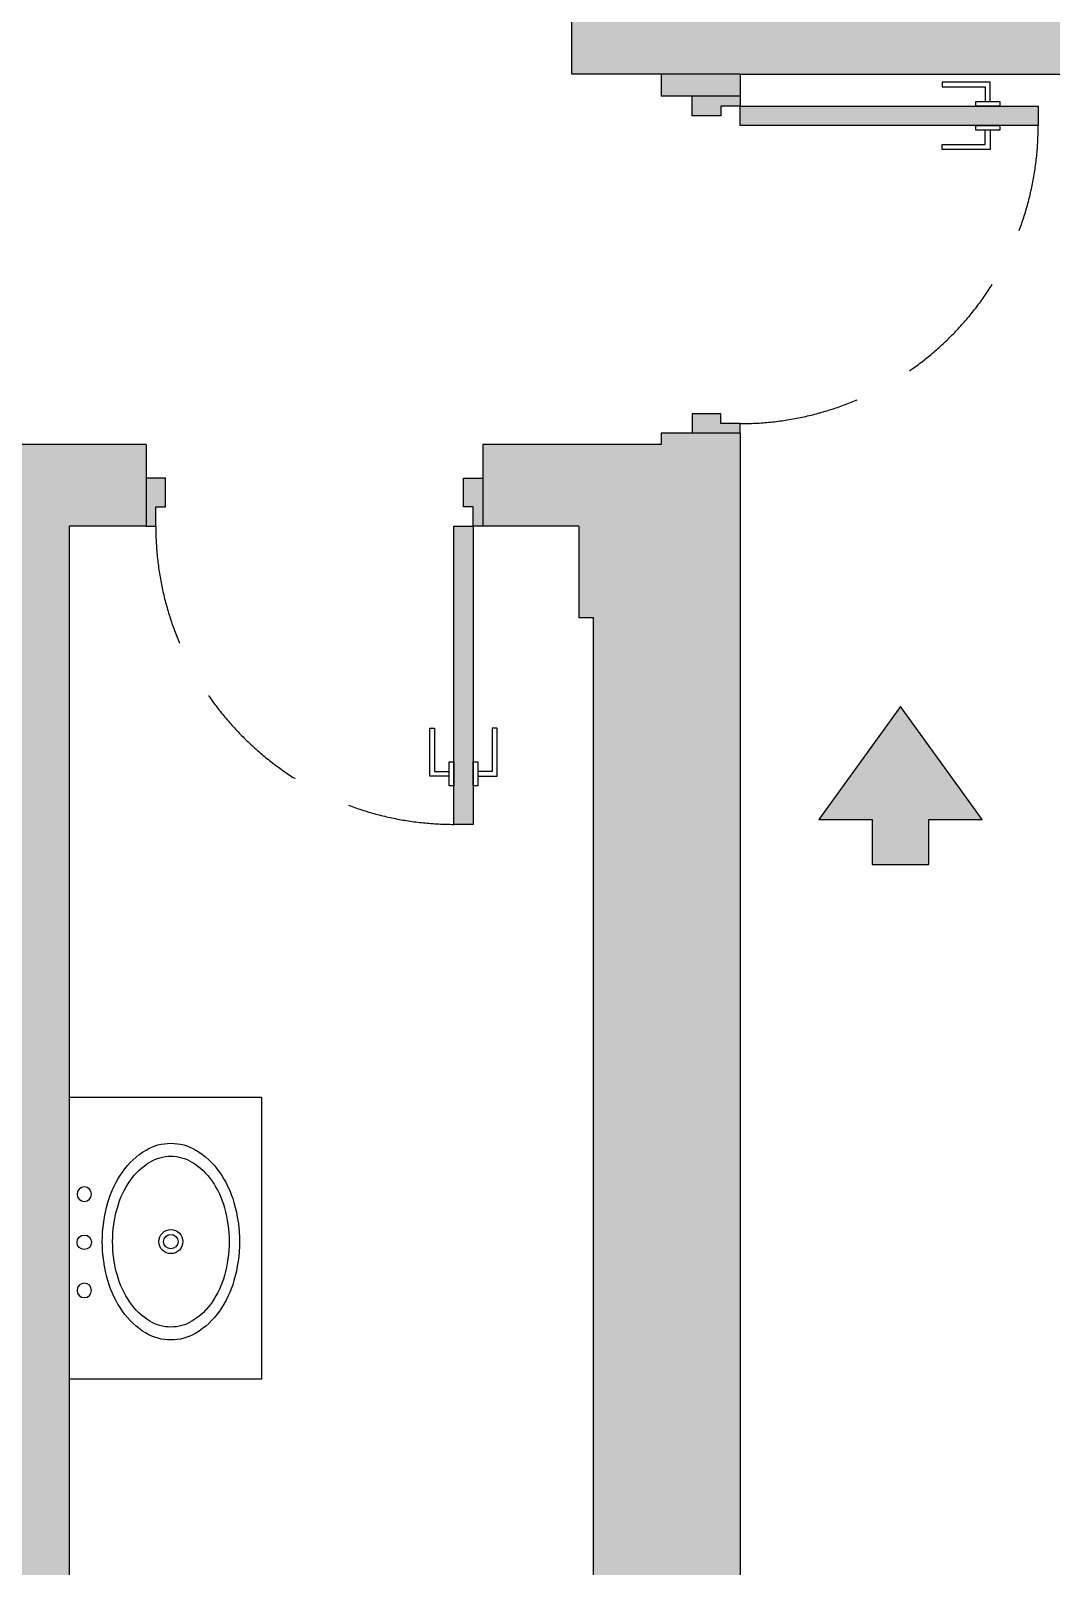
# Model space of a CAD drawing. Header units: millimetres. Extents: x 58411 to 366943, y -302717 to -95300.
# Drawn here: x 213045 to 215168, y -221972 to -218780 of the extents above; entities that cross this region are included whole.
import ezdxf

# ---------------------------------------------------------------- set-up
doc = ezdxf.new("R2010")
doc.units = ezdxf.units.MM
doc.header["$LTSCALE"] = 1000
doc.linetypes.add('HIDDEN', pattern=[0.375, 0.25, -0.125])
for name, color, linetype in [('A-ABER', 7, 'Continuous'), ('A-Desagues y Pendientes', 240, 'Continuous'), ('A-EQ', 200, 'Continuous'), ('A-Mur-Nuevo', 5, 'Continuous'), ('A-murhatch', 34, 'Continuous'), ('A-Muros', 3, 'Continuous')]:
    doc.layers.add(name, color=color, linetype=linetype)

# ---------------------------------------------------------------- blocks, each defined once
blk = doc.blocks.new('700')
at = {"layer": 'A-ABER'}
for points in [[(67385, -43682.3), (67385, -43062.3), (67425, -43062.3), (67425, -43682.3)], [(67405, -43722.3), (67385, -43722.3), (67385, -43682.3), (67365, -43682.3), (67365, -43782.3), (67405, -43782.3)], [(68065, -43682.3), (68045, -43682.3), (68045, -43722.3), (68025, -43722.3), (68025, -43782.3), (68065, -43782.3)]]:
    blk.add_hatch(color=53, dxfattribs=at).paths.add_polyline_path(points)
at = {"color": 24, "linetype": 'HIDDEN'}
blk.add_arc((67425, -43682.3), 620, 0, 90, dxfattribs=at)
at = {"layer": 'A-ABER', "color": 1}
for points in [[(67385, -43682.3), (67385, -43062.3), (67425, -43062.3), (67425, -43682.3), (67385, -43682.3)], [(67365, -43682.3), (67385, -43682.3), (67385, -43722.3), (67405, -43722.3), (67405, -43782.3), (67365, -43782.3)], [(68065, -43682.3), (68045, -43682.3), (68045, -43722.3), (68025, -43722.3), (68025, -43782.3), (68065, -43782.3)]]:
    blk.add_lwpolyline(points, dxfattribs=at)
at = {"layer": 'A-ABER', "color": 24}
for points in [[(67375, -43162.4), (67335, -43162.4), (67335, -43262.4), (67345, -43262.4), (67345, -43172.4), (67375, -43172.4)], [(67435, -43162.4), (67475, -43162.4), (67475, -43262.4), (67465, -43262.4), (67465, -43172.4), (67435, -43172.4)]]:
    blk.add_lwpolyline(points, dxfattribs=at)
for points in [[(67375, -43142.4), (67385, -43142.4), (67385, -43192.4), (67375, -43192.4)], [(67425, -43142.4), (67435, -43142.4), (67435, -43192.4), (67425, -43192.4)]]:
    blk.add_lwpolyline(points, close=True, dxfattribs=at)
blk = doc.blocks.new('Bacha')
at = {"color": 7}
blk.add_lwpolyline([(0.0862, -0.0054, 0.070443), (0.0976, -0.0865, 0.082141), (0.1279, -0.15, 0.106868), (0.1771, -0.1957, 0.134758), (0.2288, -0.2099, 0.134758), (0.2805, -0.1957, 0.106868), (0.3297, -0.15, 0.082141), (0.36, -0.0865, 0.070443), (0.3715, -0.0054, 0.070443), (0.36, 0.0757, 0.082141), (0.3297, 0.1392, 0.106868), (0.2805, 0.185, 0.134758), (0.2288, 0.1991, 0.134758), (0.1771, 0.185, 0.106868), (0.1279, 0.1392, 0.082141), (0.0976, 0.0757, 0.070443)], format="xyb", close=True, dxfattribs=at)
at = {"color": 24}
blk.add_lwpolyline([(0.1077, -0.0054, 0.068946), (0.1175, -0.0759, 0.080988), (0.1432, -0.131, 0.107017), (0.1851, -0.1708, 0.137292), (0.2288, -0.183, 0.137292), (0.2726, -0.1708, 0.107017), (0.3145, -0.131, 0.080988), (0.3402, -0.0759, 0.068946), (0.35, -0.0054, 0.068946), (0.3402, 0.0652, 0.080988), (0.3145, 0.1202, 0.107017), (0.2726, 0.16, 0.137292), (0.2288, 0.1722, 0.137292), (0.1851, 0.16, 0.107017), (0.1432, 0.1202, 0.080988), (0.1175, 0.0652, 0.068946)], format="xyb", close=True, dxfattribs=at)
at = {"color": 28}
for centre in [(0.0486, 0.096), (0.0486, -0.104)]:
    blk.add_circle(centre, 0.015, dxfattribs=at)
for centre, start, end in [((0.0486, -0.004), 0, 180), ((0.2287, -0.0054), 0, 180), ((0.0486, -0.004), 180, 0), ((0.2287, -0.0054), 180, 0)]:
    blk.add_arc(centre, 0.015, start, end, dxfattribs=at)
at = {"color": 24}
for start, end in [(0, 180), (180, 0)]:
    blk.add_arc((0.2287, -0.0054), 0.025, start, end, dxfattribs=at)

msp = doc.modelspace()

# ---------------------------------------------------------------- hatches: boundary and pattern name
at = {"layer": 'A-EQ'}
msp.add_hatch(color=123, dxfattribs=at).paths.add_polyline_path([(214683.763, -220419.612), (214795.196, -220419.612), (214795.196, -220513.529), (214912.493, -220513.529), (214912.493, -220419.612), (215023.926, -220419.612), (214853.845, -220184.82)])
msp.add_hatch(color=123, dxfattribs=at).paths.add_polyline_path([(214683.763, -220419.612), (214795.196, -220419.612), (214795.196, -220513.529), (214912.493, -220513.529), (214912.493, -220419.612), (215023.926, -220419.612), (214853.845, -220184.82)])
at = {"layer": 'A-murhatch'}
msp.add_hatch(color=256, dxfattribs=at).paths.add_polyline_path([(214520.33, -218290.842), (214170.33, -218290.842), (214170.33, -218869.712), (215544.737, -218869.712), (215544.737, -218689.712), (214520.33, -218689.712)])
h = msp.add_hatch(color=256, dxfattribs=at)
h.paths.add_polyline_path([(214520.33, -219616.555), (214356.355, -219616.555), (214356.355, -219639.712), (214520.33, -219639.712)])
h.paths.add_polyline_path([(214356.355, -218915.49), (214520.33, -218915.49), (214520.33, -218869.712), (214356.355, -218869.712)])
h = msp.add_hatch(color=256, dxfattribs=at)
h.paths.add_polyline_path([(214520.33, -223039.712), (214520.33, -222309.712), (214214.737, -222309.712), (214214.737, -222869.712), (213124.737, -222869.712), (213124.737, -219809.712), (213284.818, -219809.712), (213284.818, -219639.712), (212964.737, -219639.712), (212964.737, -220009.712), (212744.737, -220009.712), (212744.737, -220159.712), (212964.737, -220159.712), (212964.737, -222099.712), (212704.737, -222099.712), (212704.737, -222249.712), (212964.737, -222249.712), (212964.737, -223039.712)])
h.paths.add_polyline_path([(214520.33, -222309.712), (214520.33, -219639.712), (213984.818, -219639.712), (213984.818, -219809.712), (214184.737, -219809.712), (214184.737, -219999.712), (214214.737, -219999.712), (214214.737, -222309.712)])

# ---------------------------------------------------------------- linework, layer by layer
at = {"layer": 'A-Desagues y Pendientes'}
msp.add_circle((214913.172, -220920.506), 3299.506, dxfattribs=at)
at = {"layer": 'A-EQ', "color": 6}
msp.add_lwpolyline([(214853.845, -220184.82), (214683.763, -220419.612), (214795.196, -220419.612), (214795.196, -220513.529), (214912.493, -220513.529), (214912.493, -220419.612), (215023.926, -220419.612)], close=True, dxfattribs=at)
msp.add_lwpolyline([(214853.845, -220184.82), (214683.763, -220419.612), (214795.196, -220419.612), (214795.196, -220513.529), (214912.493, -220513.529), (214912.493, -220419.612), (215023.926, -220419.612)], close=True, dxfattribs=at)
at = {"layer": 'A-EQ'}
msp.add_lwpolyline([(213124.737, -220996.705), (213424.737, -220996.705), (213474.737, -220996.705), (213524.737, -220996.705), (213524.737, -221582.891), (213124.737, -221582.891)], dxfattribs=at)
at = {"layer": 'A-Mur-Nuevo', "ltscale": 500}
msp.add_circle((204294.377, -216386.967), 40772.57, dxfattribs=at)
at = {"layer": 'A-murhatch'}
msp.add_lwpolyline([(214520.33, -218869.712), (214170.33, -218869.712)], dxfattribs=at)
at = {"layer": 'A-Muros'}
for points in [[(214356.355, -218869.712), (214170.33, -218869.712), (214170.33, -218290.842)], [(214520.33, -218869.712), (215544.737, -218869.712), (215544.737, -218689.712), (214520.33, -218689.712)], [(214356.355, -218869.712), (214356.355, -218915.49)], [(214520.33, -218869.712), (214520.33, -218915.49)], [(214520.33, -218869.712), (215294.737, -218869.712)], [(214520.33, -218915.49), (214356.355, -218915.49)], [(213284.818, -219639.712), (212964.737, -219639.712)], [(213284.818, -219639.712), (213284.818, -219809.712)], [(214356.355, -219639.712), (213984.818, -219639.712)], [(213984.818, -219639.712), (213984.818, -219809.712)], [(214356.355, -219616.555), (214356.355, -219639.712)], [(214520.33, -219616.555), (214356.355, -219616.555)], [(214520.33, -219616.555), (214520.33, -223039.712)], [(213124.737, -219809.712), (213124.737, -222869.712)], [(213284.818, -219809.712), (213124.737, -219809.712)], [(214184.737, -219809.712), (213984.818, -219809.712)], [(214184.737, -219809.712), (214184.737, -219999.712), (214214.737, -219999.712)], [(214214.737, -219999.712), (214214.737, -222869.712)]]:
    msp.add_lwpolyline(points, dxfattribs=at)

# ---------------------------------------------------------------- block references
at = {"layer": 'A-ABER'}
for p, rotation in [((258202.618, -151551.565), 270), ((281349.809, -263492), 180)]:
    msp.add_blockref('700', p, dxfattribs=dict(at, rotation=rotation))
at = {"layer": 'A-EQ', "xscale": -1000, "yscale": 1000, "zscale": 1000, "rotation": 180}
msp.add_blockref('Bacha', (213107.519, -221302.63), dxfattribs=at)

doc.saveas('drawing.dxf')
